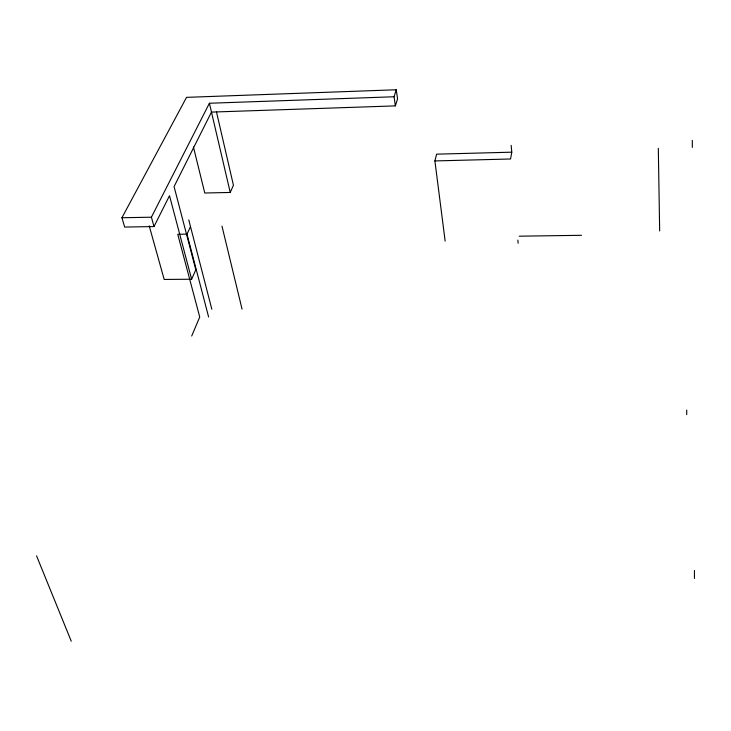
<?xml version="1.0" encoding="UTF-8"?>
<svg xmlns="http://www.w3.org/2000/svg" width="731" height="731" viewBox="0 0 731 731"><rect width="100%" height="100%" fill="white"/><g stroke="black" fill="none" stroke-linecap="round" stroke-linejoin="round"><path stroke-width="1.1" d="M686.711 414.669L686.711 410.045M692.303 147.397L692.303 140.361M694.432 578.468L694.45 570.491M511.161 145.341L511.773 152.176L510.558 158.992L434.899 160.93L445.152 241.111M434.899 160.93L436.617 154.168L511.773 152.176M191.632 279.215L195.817 269.803L174.069 186.597L211.469 112.099L395.37 105.885L397.554 98.849L396.266 89.767L186.542 97.351L121.94 217.737L124.663 227.058L154.003 226.573L169.51 195.689L191.632 279.215L164.183 279.452L149.206 225.833M395.37 105.885L394.064 96.766L396.266 89.767M191.696 336.004L199.737 317.007L177.743 234.267L186.999 234.13L190.499 226.637M193.423 146.968L204.771 193.002L230.238 192.454L233.436 185.263L216.477 111.88M154.003 226.573L151.408 217.208L209.404 103.254L394.064 96.766M121.94 217.737L151.408 217.208M519.257 236.186L581.501 235.3M36.55 555.843L71.272 641.233M186.999 234.13L208.618 316.98M188.762 219.903L211.835 309.25M221.977 226.117L242.052 309.131M209.404 103.254L230.238 192.454M517.859 240.115L518.142 243.268M658.311 148.292L659.664 230.959"/></g></svg>
